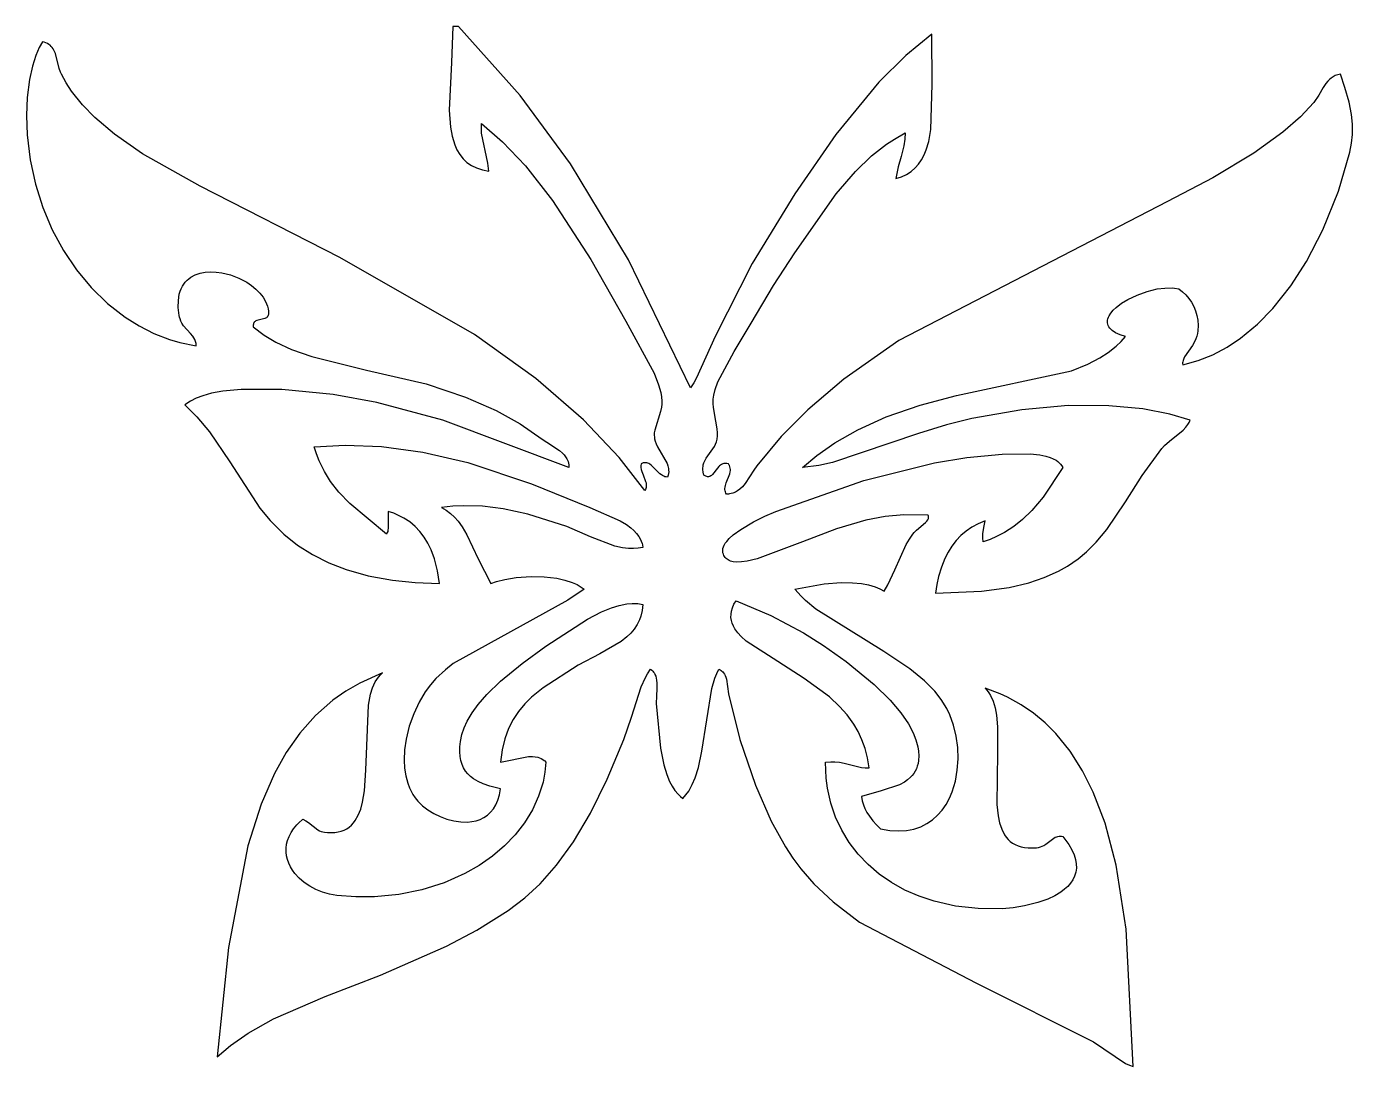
# Model space of a CAD drawing. Extents: x 0.13 to 6.59, y 0.21 to 5.28.
import ezdxf

# ---------------------------------------------------------------- set-up
doc = ezdxf.new("R2010")
doc.units = 0
doc.layers.add('PATH_2', color=7, linetype='CONTINUOUS')

msp = doc.modelspace()

# ---------------------------------------------------------------- linework, layer by layer
at = {"layer": 'PATH_2'}
msp.add_polyline3d([(1.0566, 0.258, 6.363), (1.1217, 0.3134, 6.363), (1.2072, 0.3732, 6.363), (1.3312, 0.4432, 6.363), (1.5821, 0.553, 6.363), (1.8528, 0.6561, 6.363), (2.1743, 0.7972, 6.363), (2.322, 0.8761, 6.363), (2.4732, 0.9709, 6.363), (2.5551, 1.0333, 6.363), (2.6295, 1.1018, 6.363), (2.7098, 1.1916, 6.363), (2.7927, 1.3052, 6.363), (2.8756, 1.4448, 6.363), (2.9571, 1.6114, 6.363), (3.0379, 1.8042, 6.363), (3.0742, 1.9125, 6.363), (3.1221, 2.0605, 6.363), (3.1426, 2.1054, 6.363), (3.1527, 2.1236, 6.363), (3.1676, 2.1468, 6.363), (3.1732, 2.1424, 6.363), (3.1781, 2.1376, 6.363), (3.1824, 2.1325, 6.363), (3.1861, 2.127, 6.363), (3.1892, 2.1213, 6.363), (3.1929, 2.1122, 6.363), (3.1956, 2.1025, 6.363), (3.1974, 2.0924, 6.363), (3.1986, 2.0783, 6.363), (3.1984, 2.0526, 6.363), (3.1959, 2.0154, 6.363), (3.1953, 1.9801, 6.363), (3.2156, 1.7625, 6.363), (3.232, 1.6806, 6.363), (3.2462, 1.634, 6.363), (3.2602, 1.6001, 6.363), (3.2723, 1.5769, 6.363), (3.2861, 1.556, 6.363), (3.3015, 1.5376, 6.363), (3.3128, 1.5267, 6.363), (3.325, 1.5172, 6.363), (3.34, 1.5344, 6.363), (3.3534, 1.5532, 6.363), (3.3707, 1.5842, 6.363), (3.3851, 1.6181, 6.363), (3.4005, 1.6672, 6.363), (3.4173, 1.7471, 6.363), (3.466, 2.0528, 6.363), (3.4812, 2.102, 6.363), (3.4904, 2.125, 6.363), (3.5009, 2.1468, 6.363), (3.5063, 2.1439, 6.363), (3.5113, 2.1406, 6.363), (3.5157, 2.1371, 6.363), (3.5197, 2.1333, 6.363), (3.5232, 2.1292, 6.363), (3.5278, 2.1226, 6.363), (3.5316, 2.1156, 6.363), (3.5346, 2.1082, 6.363), (3.5378, 2.0979, 6.363), (3.543, 2.0624, 6.363), (3.5472, 2.0264, 6.363), (3.602, 1.8047, 6.363), (3.6783, 1.5817, 6.363), (3.7554, 1.4071, 6.363), (3.8245, 1.2817, 6.363), (3.8612, 1.2256, 6.363), (3.899, 1.1746, 6.363), (3.9626, 1.1017, 6.363), (4.0565, 1.0132, 6.363), (4.1861, 0.9147, 6.363), (4.7548, 0.6174, 6.363), (5.3248, 0.3321, 6.363), (5.4815, 0.2266, 6.363), (5.5004, 0.2181, 6.363), (5.5193, 0.2117, 6.363), (5.4848, 0.8803, 6.363), (5.4359, 1.1917, 6.363), (5.3817, 1.3969, 6.363), (5.3245, 1.5477, 6.363), (5.2724, 1.6518, 6.363), (5.2119, 1.7473, 6.363), (5.1421, 1.8332, 6.363), (5.0902, 1.8849, 6.363), (5.0337, 1.9317, 6.363), (4.9724, 1.9735, 6.363), (4.9062, 2.01, 6.363), (4.8711, 2.0261, 6.363), (4.7971, 2.0542, 6.363), (4.8069, 2.0434, 6.363), (4.8156, 2.0316, 6.363), (4.8234, 2.0187, 6.363), (4.8362, 1.9902, 6.363), (4.8457, 1.9582, 6.363), (4.8524, 1.9232, 6.363), (4.858, 1.8662, 6.363), (4.8582, 1.741, 6.363), (4.8546, 1.4872, 6.363), (4.861, 1.4316, 6.363), (4.8684, 1.3979, 6.363), (4.8787, 1.3674, 6.363), (4.8924, 1.3405, 6.363), (4.9007, 1.3285, 6.363), (4.91, 1.3176, 6.363), (4.9203, 1.3078, 6.363), (4.9317, 1.2992, 6.363), (4.9443, 1.2919, 6.363), (4.9581, 1.2858, 6.363), (4.9732, 1.281, 6.363), (4.9895, 1.2776, 6.363), (5.0073, 1.2757, 6.363), (5.0471, 1.2765, 6.363), (5.0574, 1.278, 6.363), (5.0668, 1.2806, 6.363), (5.0753, 1.284, 6.363), (5.0832, 1.2881, 6.363), (5.0928, 1.2944, 6.363), (5.1319, 1.3241, 6.363), (5.139, 1.3277, 6.363), (5.1465, 1.3306, 6.363), (5.1518, 1.3319, 6.363), (5.1575, 1.3328, 6.363), (5.1635, 1.3331, 6.363), (5.1699, 1.3329, 6.363), (5.1767, 1.332, 6.363), (5.2061, 1.2921, 6.363), (5.2206, 1.2668, 6.363), (5.2313, 1.2427, 6.363), (5.2383, 1.2197, 6.363), (5.2418, 1.1978, 6.363), (5.242, 1.1769, 6.363), (5.2391, 1.1572, 6.363), (5.2332, 1.1385, 6.363), (5.2246, 1.1209, 6.363), (5.2135, 1.1044, 6.363), (5.2, 1.0889, 6.363), (5.1843, 1.0745, 6.363), (5.1666, 1.0611, 6.363), (5.1368, 1.043, 6.363), (5.1035, 1.0271, 6.363), (5.0548, 1.0096, 6.363), (4.9893, 0.9934, 6.363), (4.9349, 0.9848, 6.363), (4.8804, 0.9802, 6.363), (4.7641, 0.9804, 6.363), (4.6534, 0.9925, 6.363), (4.5491, 1.016, 6.363), (4.4755, 1.0406, 6.363), (4.4063, 1.0711, 6.363), (4.3417, 1.1072, 6.363), (4.2821, 1.1485, 6.363), (4.2277, 1.195, 6.363), (4.1789, 1.2462, 6.363), (4.136, 1.302, 6.363), (4.0993, 1.3622, 6.363), (4.0691, 1.4265, 6.363), (4.0458, 1.4946, 6.363), (4.0296, 1.5663, 6.363), (4.0229, 1.6159, 6.363), (4.0194, 1.6931, 6.363), (4.0461, 1.6958, 6.363), (4.0654, 1.6958, 6.363), (4.0874, 1.6937, 6.363), (4.1115, 1.689, 6.363), (4.1959, 1.6675, 6.363), (4.2134, 1.6657, 6.363), (4.2323, 1.6653, 6.363), (4.2243, 1.7147, 6.363), (4.2125, 1.7605, 6.363), (4.1973, 1.8029, 6.363), (4.1789, 1.8423, 6.363), (4.1577, 1.8789, 6.363), (4.1253, 1.9238, 6.363), (4.0888, 1.9647, 6.363), (4.0387, 2.0112, 6.363), (3.9161, 2.101, 6.363), (3.7879, 2.1838, 6.363), (3.634, 2.2835, 6.363), (3.6086, 2.3061, 6.363), (3.5922, 2.3242, 6.363), (3.5785, 2.3432, 6.363), (3.5711, 2.3564, 6.363), (3.5654, 2.3701, 6.363), (3.5615, 2.3843, 6.363), (3.5595, 2.3989, 6.363), (3.5596, 2.4141, 6.363), (3.562, 2.4298, 6.363), (3.5668, 2.446, 6.363), (3.5741, 2.4628, 6.363), (3.5842, 2.4801, 6.363), (3.7537, 2.4086, 6.363), (3.9135, 2.3233, 6.363), (4.0108, 2.262, 6.363), (4.1212, 2.1838, 6.363), (4.2575, 2.0722, 6.363), (4.3346, 1.9963, 6.363), (4.3869, 1.9343, 6.363), (4.4238, 1.8803, 6.363), (4.4472, 1.8361, 6.363), (4.4605, 1.8027, 6.363), (4.4696, 1.7691, 6.363), (4.473, 1.7468, 6.363), (4.4742, 1.7245, 6.363), (4.473, 1.7024, 6.363), (4.4708, 1.6877, 6.363), (4.4673, 1.674, 6.363), (4.4627, 1.6614, 6.363), (4.4571, 1.6497, 6.363), (4.4504, 1.639, 6.363), (4.4428, 1.629, 6.363), (4.4344, 1.6199, 6.363), (4.4201, 1.6075, 6.363), (4.4041, 1.5966, 6.363), (4.3806, 1.584, 6.363), (4.2915, 1.5533, 6.363), (4.1953, 1.5264, 6.363), (4.1993, 1.5055, 6.363), (4.205, 1.4861, 6.363), (4.212, 1.4682, 6.363), (4.2221, 1.4483, 6.363), (4.2337, 1.4299, 6.363), (4.2512, 1.4074, 6.363), (4.2678, 1.389, 6.363), (4.2879, 1.369, 6.363), (4.3331, 1.3612, 6.363), (4.3752, 1.3586, 6.363), (4.4144, 1.3609, 6.363), (4.4506, 1.3678, 6.363), (4.4838, 1.379, 6.363), (4.5141, 1.3942, 6.363), (4.5416, 1.413, 6.363), (4.5662, 1.435, 6.363), (4.588, 1.4601, 6.363), (4.6071, 1.4878, 6.363), (4.6234, 1.5178, 6.363), (4.637, 1.5498, 6.363), (4.6525, 1.6009, 6.363), (4.662, 1.6546, 6.363), (4.6658, 1.7098, 6.363), (4.664, 1.7655, 6.363), (4.6566, 1.8205, 6.363), (4.6438, 1.8737, 6.363), (4.6257, 1.9241, 6.363), (4.6108, 1.9555, 6.363), (4.5841, 1.9986, 6.363), (4.5519, 2.0389, 6.363), (4.5021, 2.0892, 6.363), (4.4312, 2.1474, 6.363), (4.3044, 2.2324, 6.363), (3.9731, 2.4391, 6.363), (3.9229, 2.4807, 6.363), (3.9006, 2.5022, 6.363), (3.8712, 2.5356, 6.363), (4.0138, 2.5616, 6.363), (4.0968, 2.5684, 6.363), (4.1511, 2.5678, 6.363), (4.195, 2.5633, 6.363), (4.2288, 2.5567, 6.363), (4.2612, 2.5471, 6.363), (4.2843, 2.5377, 6.363), (4.3064, 2.5264, 6.363), (4.324, 2.5565, 6.363), (4.3581, 2.6303, 6.363), (4.4132, 2.7536, 6.363), (4.4285, 2.78, 6.363), (4.4453, 2.8041, 6.363), (4.4518, 2.8117, 6.363), (4.464, 2.823, 6.363), (4.5078, 2.8605, 6.363), (4.5143, 2.8679, 6.363), (4.5181, 2.8734, 6.363), (4.5199, 2.8771, 6.363), (4.5213, 2.8807, 6.363), (4.5221, 2.8843, 6.363), (4.5222, 2.8861, 6.363), (4.5222, 2.8879, 6.363), (4.522, 2.8897, 6.363), (4.5216, 2.8914, 6.363), (4.521, 2.8932, 6.363), (4.5203, 2.895, 6.363), (4.5193, 2.8967, 6.363), (4.401, 2.8974, 6.363), (4.3102, 2.8898, 6.363), (4.2162, 2.8728, 6.363), (4.0728, 2.8297, 6.363), (3.9083, 2.7671, 6.363), (3.6873, 2.6835, 6.363), (3.6379, 2.6721, 6.363), (3.6105, 2.6686, 6.363), (3.5855, 2.6681, 6.363), (3.5705, 2.6697, 6.363), (3.557, 2.6731, 6.363), (3.5509, 2.6754, 6.363), (3.5453, 2.6783, 6.363), (3.5401, 2.6816, 6.363), (3.5355, 2.6855, 6.363), (3.5313, 2.6899, 6.363), (3.5278, 2.6949, 6.363), (3.5248, 2.7005, 6.363), (3.5223, 2.7066, 6.363), (3.5205, 2.7134, 6.363), (3.5194, 2.7208, 6.363), (3.5192, 2.725, 6.363), (3.5194, 2.7293, 6.363), (3.52, 2.7336, 6.363), (3.5225, 2.7423, 6.363), (3.5264, 2.7512, 6.363), (3.5318, 2.7601, 6.363), (3.5386, 2.7691, 6.363), (3.5508, 2.7826, 6.363), (3.5708, 2.8005, 6.363), (3.6068, 2.8269, 6.363), (3.6684, 2.8635, 6.363), (3.724, 2.8914, 6.363), (3.7786, 2.9152, 6.363), (4.2074, 3.0648, 6.363), (4.5516, 3.1509, 6.363), (4.7089, 3.1772, 6.363), (4.8804, 3.193, 6.363), (5.0169, 3.1946, 6.363), (5.0633, 3.1902, 6.363), (5.0933, 3.1843, 6.363), (5.1149, 3.1775, 6.363), (5.1297, 3.1711, 6.363), (5.1431, 3.1636, 6.363), (5.1512, 3.1578, 6.363), (5.1586, 3.1514, 6.363), (5.1654, 3.1443, 6.363), (5.1714, 3.1366, 6.363), (5.1767, 3.1282, 6.363), (5.0801, 2.9848, 6.363), (5.0254, 2.9195, 6.363), (4.9798, 2.8751, 6.363), (4.9382, 2.8418, 6.363), (4.8926, 2.8123, 6.363), (4.853, 2.7919, 6.363), (4.8214, 2.7786, 6.363), (4.7878, 2.7671, 6.363), (4.7866, 2.7861, 6.363), (4.7872, 2.8055, 6.363), (4.7915, 2.8367, 6.363), (4.7971, 2.869, 6.363), (4.7638, 2.8548, 6.363), (4.7331, 2.8381, 6.363), (4.705, 2.8188, 6.363), (4.6794, 2.797, 6.363), (4.6563, 2.7727, 6.363), (4.6356, 2.746, 6.363), (4.6173, 2.7169, 6.363), (4.6012, 2.6856, 6.363), (4.5844, 2.6432, 6.363), (4.571, 2.5973, 6.363), (4.5626, 2.5583, 6.363), (4.5564, 2.5171, 6.363), (4.7794, 2.5261, 6.363), (4.9146, 2.5445, 6.363), (5.0099, 2.5669, 6.363), (5.0853, 2.5923, 6.363), (5.1552, 2.6239, 6.363), (5.199, 2.6486, 6.363), (5.2508, 2.6838, 6.363), (5.2921, 2.7179, 6.363), (5.3393, 2.7651, 6.363), (5.3905, 2.8269, 6.363), (5.482, 2.9616, 6.363), (5.5622, 3.0892, 6.363), (5.6581, 3.2208, 6.363), (5.6717, 3.2353, 6.363), (5.6952, 3.2562, 6.363), (5.7617, 3.311, 6.363), (5.775, 3.3255, 6.363), (5.7846, 3.3382, 6.363), (5.7912, 3.3486, 6.363), (5.797, 3.3597, 6.363), (5.6973, 3.3887, 6.363), (5.5656, 3.414, 6.363), (5.4002, 3.4297, 6.363), (5.2019, 3.43, 6.363), (4.9759, 3.4103, 6.363), (4.7336, 3.3677, 6.363), (4.609, 3.3368, 6.363), (4.473, 3.2948, 6.363), (4.054, 3.1529, 6.363), (3.9868, 3.1387, 6.363), (3.9083, 3.1282, 6.363), (3.977, 3.187, 6.363), (4.0658, 3.2494, 6.363), (4.1777, 3.3129, 6.363), (4.3154, 3.3749, 6.363), (4.4812, 3.4329, 6.363), (4.6582, 3.48, 6.363), (5.2178, 3.5996, 6.363), (5.2973, 3.6312, 6.363), (5.3564, 3.6621, 6.363), (5.3977, 3.6891, 6.363), (5.4361, 3.7198, 6.363), (5.4599, 3.7425, 6.363), (5.4822, 3.767, 6.363), (5.4551, 3.7755, 6.363), (5.4333, 3.7852, 6.363), (5.4165, 3.7959, 6.363), (5.4099, 3.8016, 6.363), (5.4044, 3.8076, 6.363), (5.4001, 3.8137, 6.363), (5.3968, 3.8199, 6.363), (5.3946, 3.8264, 6.363), (5.3934, 3.8329, 6.363), (5.3932, 3.8396, 6.363), (5.3939, 3.8464, 6.363), (5.3955, 3.8532, 6.363), (5.398, 3.8601, 6.363), (5.4013, 3.867, 6.363), (5.4102, 3.881, 6.363), (5.4221, 3.8949, 6.363), (5.4365, 3.9085, 6.363), (5.4624, 3.9283, 6.363), (5.4925, 3.9468, 6.363), (5.5377, 3.9686, 6.363), (5.5864, 3.9861, 6.363), (5.6363, 3.998, 6.363), (5.6732, 4.0026, 6.363), (5.7086, 4.0029, 6.363), (5.7199, 4.002, 6.363), (5.7415, 3.9985, 6.363), (5.7595, 3.9848, 6.363), (5.7759, 3.9693, 6.363), (5.7906, 3.9521, 6.363), (5.8035, 3.9334, 6.363), (5.8144, 3.9133, 6.363), (5.8231, 3.8919, 6.363), (5.8296, 3.8692, 6.363), (5.8337, 3.8454, 6.363), (5.8352, 3.8206, 6.363), (5.8341, 3.7948, 6.363), (5.832, 3.7809, 6.363), (5.8288, 3.7678, 6.363), (5.8245, 3.7557, 6.363), (5.8175, 3.7407, 6.363), (5.8074, 3.7236, 6.363), (5.7689, 3.6673, 6.363), (5.7648, 3.6587, 6.363), (5.7618, 3.6499, 6.363), (5.7605, 3.6439, 6.363), (5.7598, 3.6377, 6.363), (5.7597, 3.6346, 6.363), (5.76, 3.6282, 6.363), (5.8355, 3.6491, 6.363), (5.9077, 3.6781, 6.363), (5.9765, 3.7147, 6.363), (6.042, 3.7581, 6.363), (6.124, 3.8259, 6.363), (6.1999, 3.9036, 6.363), (6.2864, 4.0126, 6.363), (6.3633, 4.1323, 6.363), (6.4429, 4.2864, 6.363), (6.5183, 4.4747, 6.363), (6.5748, 4.6651, 6.363), (6.5832, 4.7085, 6.363), (6.5872, 4.7509, 6.363), (6.587, 4.8002, 6.363), (6.5822, 4.8478, 6.363), (6.5703, 4.9085, 6.363), (6.5502, 4.9795, 6.363), (6.5285, 5.0447, 6.363), (6.5152, 5.0416, 6.363), (6.5033, 5.0372, 6.363), (6.4927, 5.0318, 6.363), (6.4831, 5.0255, 6.363), (6.4745, 5.0183, 6.363), (6.4667, 5.0103, 6.363), (6.4574, 4.9987, 6.363), (6.4449, 4.9797, 6.363), (6.4237, 4.9422, 6.363), (6.3988, 4.9059, 6.363), (6.3341, 4.8371, 6.363), (6.2472, 4.761, 6.363), (6.1066, 4.6597, 6.363), (5.9063, 4.54, 6.363), (5.6859, 4.4244, 6.363), (4.3774, 3.7476, 6.363), (4.109, 3.5592, 6.363), (3.9333, 3.4096, 6.363), (3.804, 3.279, 6.363), (3.686, 3.1374, 6.363), (3.6712, 3.1156, 6.363), (3.629, 3.0511, 6.363), (3.6148, 3.0347, 6.363), (3.6022, 3.0231, 6.363), (3.592, 3.0156, 6.363), (3.581, 3.0092, 6.363), (3.5692, 3.0042, 6.363), (3.5608, 3.0016, 6.363), (3.552, 2.9998, 6.363), (3.5474, 2.9992, 6.363), (3.5379, 2.9986, 6.363), (3.5347, 3.0041, 6.363), (3.5324, 3.0097, 6.363), (3.531, 3.0153, 6.363), (3.5303, 3.021, 6.363), (3.5303, 3.0268, 6.363), (3.5309, 3.0326, 6.363), (3.5328, 3.0414, 6.363), (3.5367, 3.0532, 6.363), (3.5539, 3.0985, 6.363), (3.5558, 3.1076, 6.363), (3.5565, 3.1136, 6.363), (3.5565, 3.1197, 6.363), (3.5559, 3.1257, 6.363), (3.5545, 3.1318, 6.363), (3.5523, 3.1378, 6.363), (3.5508, 3.1408, 6.363), (3.5472, 3.1467, 6.363), (3.5393, 3.1481, 6.363), (3.532, 3.1483, 6.363), (3.5254, 3.1476, 6.363), (3.5193, 3.1461, 6.363), (3.5138, 3.1437, 6.363), (3.5086, 3.1407, 6.363), (3.5039, 3.1371, 6.363), (3.4996, 3.133, 6.363), (3.4935, 3.1262, 6.363), (3.4689, 3.0939, 6.363), (3.4652, 3.0905, 6.363), (3.4612, 3.0877, 6.363), (3.457, 3.0856, 6.363), (3.4548, 3.0848, 6.363), (3.4525, 3.0843, 6.363), (3.4501, 3.0839, 6.363), (3.4476, 3.0839, 6.363), (3.445, 3.084, 6.363), (3.4423, 3.0845, 6.363), (3.4365, 3.0862, 6.363), (3.4334, 3.0876, 6.363), (3.4268, 3.0912, 6.363), (3.4236, 3.1055, 6.363), (3.4223, 3.1185, 6.363), (3.4224, 3.1266, 6.363), (3.4232, 3.1342, 6.363), (3.4247, 3.1415, 6.363), (3.4279, 3.1517, 6.363), (3.4323, 3.1613, 6.363), (3.4394, 3.1734, 6.363), (3.4795, 3.2314, 6.363), (3.4845, 3.2423, 6.363), (3.4886, 3.2542, 6.363), (3.4916, 3.2671, 6.363), (3.4934, 3.2824, 6.363), (3.4937, 3.2976, 6.363), (3.4924, 3.3166, 6.363), (3.4859, 3.3547, 6.363), (3.4738, 3.4209, 6.363), (3.4725, 3.441, 6.363), (3.4731, 3.4615, 6.363), (3.4759, 3.4814, 6.363), (3.4829, 3.5093, 6.363), (3.4962, 3.5458, 6.363), (3.5754, 3.693, 6.363), (3.6583, 3.8318, 6.363), (3.767, 4.0157, 6.363), (3.8712, 4.1744, 6.363), (4.0711, 4.4611, 6.363), (4.1657, 4.5707, 6.363), (4.2448, 4.6464, 6.363), (4.3173, 4.7031, 6.363), (4.3554, 4.7281, 6.363), (4.4082, 4.7577, 6.363), (4.4064, 4.7274, 6.363), (4.4014, 4.6947, 6.363), (4.3885, 4.6432, 6.363), (4.374, 4.5932, 6.363), (4.3619, 4.5355, 6.363), (4.3899, 4.5445, 6.363), (4.4148, 4.5563, 6.363), (4.4369, 4.5706, 6.363), (4.4563, 4.5874, 6.363), (4.4732, 4.6064, 6.363), (4.4878, 4.6276, 6.363), (4.5002, 4.6507, 6.363), (4.5106, 4.6757, 6.363), (4.5227, 4.7163, 6.363), (4.5334, 4.7755, 6.363), (4.5397, 4.9943, 6.363), (4.5378, 5.2392, 6.363), (4.4108, 5.1355, 6.363), (4.2797, 5.006, 6.363), (4.0709, 4.7511, 6.363), (3.8712, 4.4614, 6.363), (3.6629, 4.1223, 6.363), (3.4824, 3.767, 6.363), (3.3921, 3.5646, 6.363), (3.3777, 3.5405, 6.363), (3.362, 3.5171, 6.363), (3.0604, 4.1398, 6.363), (2.7772, 4.6077, 6.363), (2.5324, 4.9406, 6.363), (2.2324, 5.2762, 6.363), (2.2047, 5.2762, 6.363), (2.1978, 5.1017, 6.363), (2.1871, 4.8685, 6.363), (2.1929, 4.7867, 6.363), (2.201, 4.7418, 6.363), (2.2135, 4.7007, 6.363), (2.2245, 4.6757, 6.363), (2.238, 4.6529, 6.363), (2.2541, 4.6325, 6.363), (2.273, 4.6147, 6.363), (2.2949, 4.5995, 6.363), (2.32, 4.5874, 6.363), (2.3485, 4.5783, 6.363), (2.3806, 4.5725, 6.363), (2.3753, 4.6102, 6.363), (2.3449, 4.757, 6.363), (2.3436, 4.7772, 6.363), (2.3435, 4.804, 6.363), (2.4466, 4.7145, 6.363), (2.5582, 4.597, 6.363), (2.6903, 4.4291, 6.363), (2.8761, 4.142, 6.363), (3.0472, 3.8411, 6.363), (3.1847, 3.5888, 6.363), (3.2071, 3.5319, 6.363), (3.2178, 3.4938, 6.363), (3.2216, 3.4724, 6.363), (3.2231, 3.4522, 6.363), (3.2226, 3.4377, 6.363), (3.2206, 3.4232, 6.363), (3.2155, 3.4017, 6.363), (3.1878, 3.3107, 6.363), (3.186, 3.2969, 6.363), (3.1855, 3.2866, 6.363), (3.1861, 3.2763, 6.363), (3.1873, 3.2682, 6.363), (3.1903, 3.2563, 6.363), (3.1946, 3.2447, 6.363), (3.2019, 3.2296, 6.363), (3.2485, 3.1478, 6.363), (3.2524, 3.1362, 6.363), (3.255, 3.1243, 6.363), (3.2559, 3.1162, 6.363), (3.256, 3.1079, 6.363), (3.2552, 3.0994, 6.363), (3.2535, 3.0908, 6.363), (3.2509, 3.0819, 6.363), (3.2441, 3.0826, 6.363), (3.2377, 3.084, 6.363), (3.2317, 3.0862, 6.363), (3.2261, 3.089, 6.363), (3.2207, 3.0923, 6.363), (3.2131, 3.098, 6.363), (3.2037, 3.1068, 6.363), (3.1712, 3.1408, 6.363), (3.1643, 3.1457, 6.363), (3.1595, 3.1484, 6.363), (3.1544, 3.1504, 6.363), (3.1492, 3.1517, 6.363), (3.1436, 3.1522, 6.363), (3.1377, 3.1519, 6.363), (3.1314, 3.1506, 6.363), (3.1281, 3.1496, 6.363), (3.1213, 3.1467, 6.363), (3.1205, 3.1372, 6.363), (3.1209, 3.1282, 6.363), (3.1222, 3.1195, 6.363), (3.125, 3.1084, 6.363), (3.1309, 3.0926, 6.363), (3.1438, 3.0607, 6.363), (3.1457, 3.0536, 6.363), (3.1468, 3.0464, 6.363), (3.147, 3.0416, 6.363), (3.1467, 3.0368, 6.363), (3.1459, 3.032, 6.363), (3.1445, 3.0271, 6.363), (3.1425, 3.0221, 6.363), (3.1398, 3.0171, 6.363), (3.0154, 3.1768, 6.363), (2.8411, 3.3611, 6.363), (2.6081, 3.5628, 6.363), (2.3093, 3.7758, 6.363), (1.6543, 4.1515, 6.363), (0.9733, 4.4985, 6.363), (0.6932, 4.6569, 6.363), (0.557, 4.7519, 6.363), (0.4609, 4.8333, 6.363), (0.4, 4.8956, 6.363), (0.3474, 4.9613, 6.363), (0.3204, 5.0024, 6.363), (0.2974, 5.0447, 6.363), (0.2931, 5.0547, 6.363), (0.2874, 5.0726, 6.363), (0.269, 5.1447, 6.363), (0.263, 5.1586, 6.363), (0.2574, 5.1681, 6.363), (0.2531, 5.1741, 6.363), (0.2483, 5.1796, 6.363), (0.2428, 5.1847, 6.363), (0.2367, 5.1893, 6.363), (0.2299, 5.1934, 6.363), (0.2224, 5.1969, 6.363), (0.214, 5.1999, 6.363), (0.2048, 5.2021, 6.363), (0.1892, 5.1739, 6.363), (0.1724, 5.1348, 6.363), (0.1562, 5.0834, 6.363), (0.1422, 5.0187, 6.363), (0.1313, 4.9312, 6.363), (0.1276, 4.8427, 6.363), (0.1307, 4.7485, 6.363), (0.1454, 4.6266, 6.363), (0.1709, 4.5084, 6.363), (0.2068, 4.3947, 6.363), (0.2525, 4.2866, 6.363), (0.3075, 4.1849, 6.363), (0.371, 4.0905, 6.363), (0.4426, 4.0045, 6.363), (0.5217, 3.9276, 6.363), (0.6077, 3.8609, 6.363), (0.6763, 3.8181, 6.363), (0.7483, 3.7819, 6.363), (0.8234, 3.7528, 6.363), (0.8751, 3.7374, 6.363), (0.9547, 3.7207, 6.363), (0.9533, 3.7323, 6.363), (0.9506, 3.7427, 6.363), (0.9469, 3.752, 6.363), (0.9424, 3.7606, 6.363), (0.9371, 3.7684, 6.363), (0.9271, 3.7805, 6.363), (0.8922, 3.8192, 6.363), (0.8846, 3.8311, 6.363), (0.8797, 3.841, 6.363), (0.8755, 3.8521, 6.363), (0.8732, 3.8602, 6.363), (0.8714, 3.8689, 6.363), (0.8668, 3.908, 6.363), (0.8672, 3.9426, 6.363), (0.872, 3.973, 6.363), (0.876, 3.9867, 6.363), (0.881, 3.9993, 6.363), (0.8868, 4.011, 6.363), (0.8936, 4.0217, 6.363), (0.9012, 4.0314, 6.363), (0.9095, 4.0402, 6.363), (0.9186, 4.0481, 6.363), (0.9284, 4.0551, 6.363), (0.9497, 4.0665, 6.363), (0.9731, 4.0745, 6.363), (0.9983, 4.0794, 6.363), (1.0247, 4.0813, 6.363), (1.052, 4.0803, 6.363), (1.0799, 4.0766, 6.363), (1.1217, 4.0663, 6.363), (1.1623, 4.0509, 6.363), (1.2005, 4.0307, 6.363), (1.2239, 4.0149, 6.363), (1.2451, 3.9974, 6.363), (1.2639, 3.9784, 6.363), (1.2798, 3.9581, 6.363), (1.2923, 3.9365, 6.363), (1.3012, 3.9138, 6.363), (1.3041, 3.9021, 6.363), (1.3059, 3.8902, 6.363), (1.3066, 3.8781, 6.363), (1.3061, 3.8731, 6.363), (1.3055, 3.8708, 6.363), (1.3049, 3.8687, 6.363), (1.304, 3.8668, 6.363), (1.303, 3.865, 6.363), (1.3019, 3.8634, 6.363), (1.3006, 3.8619, 6.363), (1.2992, 3.8605, 6.363), (1.2961, 3.8581, 6.363), (1.2926, 3.856, 6.363), (1.2887, 3.8544, 6.363), (1.2824, 3.8524, 6.363), (1.2489, 3.8442, 6.363), (1.2451, 3.8424, 6.363), (1.2416, 3.8403, 6.363), (1.2386, 3.8378, 6.363), (1.2373, 3.8363, 6.363), (1.2361, 3.8347, 6.363), (1.235, 3.833, 6.363), (1.2341, 3.8312, 6.363), (1.2334, 3.8291, 6.363), (1.2328, 3.827, 6.363), (1.2321, 3.8221, 6.363), (1.232, 3.8194, 6.363), (1.2325, 3.8133, 6.363), (1.2851, 3.7738, 6.363), (1.3421, 3.7398, 6.363), (1.4186, 3.704, 6.363), (1.517, 3.6688, 6.363), (1.7832, 3.6035, 6.363), (2.075, 3.5356, 6.363), (2.2667, 3.4717, 6.363), (2.4163, 3.4056, 6.363), (2.5323, 3.3409, 6.363), (2.6398, 3.2671, 6.363), (2.6618, 3.2521, 6.363), (2.7234, 3.2122, 6.363), (2.7385, 3.1991, 6.363), (2.7465, 3.1906, 6.363), (2.7536, 3.1814, 6.363), (2.7596, 3.1715, 6.363), (2.7629, 3.1645, 6.363), (2.7655, 3.1572, 6.363), (2.7676, 3.1494, 6.363), (2.7689, 3.1413, 6.363), (2.7693, 3.137, 6.363), (2.7694, 3.1282, 6.363), (2.1554, 3.3587, 6.363), (1.8345, 3.4449, 6.363), (1.6213, 3.4839, 6.363), (1.3714, 3.5078, 6.363), (1.1732, 3.509, 6.363), (1.0836, 3.5005, 6.363), (1.0286, 3.49, 6.363), (0.9862, 3.4779, 6.363), (0.9548, 3.4657, 6.363), (0.9257, 3.451, 6.363), (0.8992, 3.4337, 6.363), (0.9574, 3.3762, 6.363), (1.0191, 3.3017, 6.363), (1.1174, 3.1555, 6.363), (1.2644, 2.9305, 6.363), (1.3139, 2.8701, 6.363), (1.3806, 2.8041, 6.363), (1.4484, 2.7509, 6.363), (1.5212, 2.7045, 6.363), (1.5997, 2.6648, 6.363), (1.6844, 2.6318, 6.363), (1.7921, 2.6015, 6.363), (1.9102, 2.58, 6.363), (2.0205, 2.5685, 6.363), (2.1399, 2.5634, 6.363), (2.1302, 2.6259, 6.363), (2.1154, 2.6834, 6.363), (2.0991, 2.7273, 6.363), (2.0833, 2.7596, 6.363), (2.065, 2.7895, 6.363), (2.0441, 2.8168, 6.363), (2.0206, 2.8414, 6.363), (1.9945, 2.8634, 6.363), (1.9655, 2.8825, 6.363), (1.9337, 2.8989, 6.363), (1.9167, 2.906, 6.363), (1.8899, 2.9152, 6.363), (1.8892, 2.899, 6.363), (1.89, 2.8333, 6.363), (1.8885, 2.8227, 6.363), (1.887, 2.817, 6.363), (1.8851, 2.8117, 6.363), (1.8835, 2.8085, 6.363), (1.8826, 2.807, 6.363), (1.8806, 2.8041, 6.363), (1.7027, 2.9529, 6.363), (1.6496, 3.0086, 6.363), (1.6087, 3.0611, 6.363), (1.5787, 3.1088, 6.363), (1.553, 3.1609, 6.363), (1.5399, 3.1945, 6.363), (1.5288, 3.23, 6.363), (1.6797, 3.2382, 6.363), (1.8569, 3.2314, 6.363), (2.0575, 3.2041, 6.363), (2.2779, 3.1527, 6.363), (2.5884, 3.0493, 6.363), (2.8713, 2.9338, 6.363), (3.0196, 2.8692, 6.363), (3.0498, 2.8511, 6.363), (3.0718, 2.8351, 6.363), (3.0866, 2.8219, 6.363), (3.0997, 2.8078, 6.363), (3.1109, 2.7925, 6.363), (3.1172, 2.7817, 6.363), (3.1224, 2.7703, 6.363), (3.1266, 2.7584, 6.363), (3.1282, 2.7522, 6.363), (3.1305, 2.7393, 6.363), (3.1071, 2.7352, 6.363), (3.0839, 2.7334, 6.363), (3.0609, 2.7337, 6.363), (3.0305, 2.7371, 6.363), (2.9931, 2.7453, 6.363), (2.8757, 2.7909, 6.363), (2.7602, 2.8412, 6.363), (2.5695, 2.9022, 6.363), (2.4495, 2.928, 6.363), (2.349, 2.9399, 6.363), (2.2576, 2.9422, 6.363), (2.2039, 2.9396, 6.363), (2.1491, 2.9338, 6.363), (2.1725, 2.9205, 6.363), (2.1937, 2.905, 6.363), (2.2127, 2.8874, 6.363), (2.23, 2.868, 6.363), (2.2507, 2.8398, 6.363), (2.2733, 2.8013, 6.363), (2.3271, 2.684, 6.363), (2.3898, 2.5634, 6.363), (2.4166, 2.5733, 6.363), (2.457, 2.5837, 6.363), (2.5133, 2.5928, 6.363), (2.5855, 2.5977, 6.363), (2.6493, 2.5964, 6.363), (2.7113, 2.5892, 6.363), (2.7501, 2.5807, 6.363), (2.7857, 2.5691, 6.363), (2.8098, 2.5582, 6.363), (2.8243, 2.5499, 6.363), (2.8435, 2.5356, 6.363), (2.7641, 2.483, 6.363), (2.2062, 2.1738, 6.363), (2.168, 2.1435, 6.363), (2.1213, 2.1005, 6.363), (2.0954, 2.071, 6.363), (2.0702, 2.0359, 6.363), (2.0405, 1.9855, 6.363), (2.0142, 1.9293, 6.363), (1.9925, 1.8688, 6.363), (1.9767, 1.8057, 6.363), (1.9692, 1.7543, 6.363), (1.9669, 1.7029, 6.363), (1.9691, 1.665, 6.363), (1.9749, 1.6279, 6.363), (1.9846, 1.592, 6.363), (1.9934, 1.5689, 6.363), (2.0102, 1.5357, 6.363), (2.0211, 1.5195, 6.363), (2.034, 1.5038, 6.363), (2.0567, 1.4817, 6.363), (2.083, 1.4615, 6.363), (2.112, 1.4436, 6.363), (2.1431, 1.4284, 6.363), (2.1758, 1.4163, 6.363), (2.2092, 1.4076, 6.363), (2.2427, 1.4028, 6.363), (2.2756, 1.4022, 6.363), (2.2969, 1.4043, 6.363), (2.3175, 1.4086, 6.363), (2.3372, 1.4152, 6.363), (2.3556, 1.4242, 6.363), (2.3728, 1.4357, 6.363), (2.3884, 1.4498, 6.363), (2.4022, 1.4666, 6.363), (2.4141, 1.4863, 6.363), (2.4239, 1.5089, 6.363), (2.4313, 1.5346, 6.363), (2.4361, 1.5635, 6.363), (2.3848, 1.5766, 6.363), (2.3516, 1.5884, 6.363), (2.3275, 1.5997, 6.363), (2.3058, 1.6128, 6.363), (2.2911, 1.6241, 6.363), (2.2781, 1.6366, 6.363), (2.2667, 1.6505, 6.363), (2.2571, 1.6658, 6.363), (2.2494, 1.6828, 6.363), (2.2435, 1.7015, 6.363), (2.2398, 1.7219, 6.363), (2.2381, 1.7442, 6.363), (2.2388, 1.7685, 6.363), (2.2417, 1.7949, 6.363), (2.2488, 1.8282, 6.363), (2.2597, 1.8609, 6.363), (2.2742, 1.8929, 6.363), (2.2985, 1.9346, 6.363), (2.3277, 1.9751, 6.363), (2.37, 2.0239, 6.363), (2.4373, 2.0889, 6.363), (2.5428, 2.1744, 6.363), (2.6583, 2.2579, 6.363), (2.8601, 2.3907, 6.363), (2.9288, 2.4261, 6.363), (2.9771, 2.4458, 6.363), (3.015, 2.4573, 6.363), (3.0519, 2.4644, 6.363), (3.0789, 2.4665, 6.363), (3.1051, 2.4657, 6.363), (3.1137, 2.4647, 6.363), (3.1305, 2.4616, 6.363), (3.127, 2.4316, 6.363), (3.1201, 2.4041, 6.363), (3.1138, 2.3871, 6.363), (3.1019, 2.3635, 6.363), (3.0875, 2.3418, 6.363), (3.0708, 2.322, 6.363), (3.052, 2.3038, 6.363), (3.0243, 2.2816, 6.363), (2.9212, 2.2211, 6.363), (2.8157, 2.1653, 6.363), (2.6439, 2.056, 6.363), (2.5883, 2.0106, 6.363), (2.5549, 1.9774, 6.363), (2.5249, 1.9411, 6.363), (2.4984, 1.9012, 6.363), (2.476, 1.857, 6.363), (2.4579, 1.808, 6.363), (2.4445, 1.7536, 6.363), (2.4361, 1.6931, 6.363), (2.5731, 1.7206, 6.363), (2.5923, 1.721, 6.363), (2.606, 1.7199, 6.363), (2.619, 1.7174, 6.363), (2.6272, 1.7148, 6.363), (2.635, 1.7115, 6.363), (2.6423, 1.7074, 6.363), (2.6491, 1.7024, 6.363), (2.6523, 1.6995, 6.363), (2.6583, 1.6931, 6.363), (2.6532, 1.6442, 6.363), (2.6439, 1.5965, 6.363), (2.6223, 1.5274, 6.363), (2.5922, 1.4614, 6.363), (2.5541, 1.399, 6.363), (2.5085, 1.3404, 6.363), (2.456, 1.2859, 6.363), (2.3971, 1.236, 6.363), (2.3324, 1.1908, 6.363), (2.2624, 1.1508, 6.363), (2.1619, 1.1059, 6.363), (2.0542, 1.0716, 6.363), (1.9406, 1.0485, 6.363), (1.8226, 1.0374, 6.363), (1.7319, 1.0374, 6.363), (1.6399, 1.045, 6.363), (1.604, 1.0513, 6.363), (1.5697, 1.0611, 6.363), (1.5375, 1.074, 6.363), (1.5076, 1.0897, 6.363), (1.4804, 1.108, 6.363), (1.4562, 1.1286, 6.363), (1.4353, 1.1512, 6.363), (1.4234, 1.1673, 6.363), (1.4133, 1.184, 6.363), (1.405, 1.2013, 6.363), (1.3986, 1.2191, 6.363), (1.3942, 1.2373, 6.363), (1.392, 1.2559, 6.363), (1.392, 1.2747, 6.363), (1.3944, 1.2937, 6.363), (1.3991, 1.3127, 6.363), (1.4064, 1.3318, 6.363), (1.4164, 1.3508, 6.363), (1.429, 1.3696, 6.363), (1.4445, 1.3882, 6.363), (1.4533, 1.3973, 6.363), (1.4732, 1.4153, 6.363), (1.4884, 1.4074, 6.363), (1.501, 1.3991, 6.363), (1.5463, 1.3639, 6.363), (1.5551, 1.3593, 6.363), (1.5625, 1.3564, 6.363), (1.5706, 1.354, 6.363), (1.5797, 1.3521, 6.363), (1.5936, 1.3505, 6.363), (1.6299, 1.3511, 6.363), (1.6461, 1.3537, 6.363), (1.6612, 1.3577, 6.363), (1.675, 1.3631, 6.363), (1.6878, 1.3698, 6.363), (1.6995, 1.3779, 6.363), (1.7102, 1.3871, 6.363), (1.7199, 1.3975, 6.363), (1.7287, 1.4091, 6.363), (1.7437, 1.4352, 6.363), (1.7556, 1.4652, 6.363), (1.7647, 1.4984, 6.363), (1.7741, 1.5534, 6.363), (1.7812, 1.6552, 6.363), (1.7931, 1.9709, 6.363), (1.8035, 2.0241, 6.363), (1.8134, 2.0559, 6.363), (1.8263, 2.0841, 6.363), (1.8424, 2.1084, 6.363), (1.8518, 2.1189, 6.363), (1.8621, 2.1283, 6.363), (1.7507, 2.0791, 6.363), (1.6829, 2.0398, 6.363), (1.6201, 1.9956, 6.363), (1.5348, 1.9204, 6.363), (1.4594, 1.8353, 6.363), (1.3932, 1.7409, 6.363), (1.3354, 1.6382, 6.363), (1.2703, 1.4892, 6.363), (1.2055, 1.2864, 6.363), (1.1122, 0.7911, 6.363)], close=True, dxfattribs=at)

doc.saveas('drawing.dxf')
